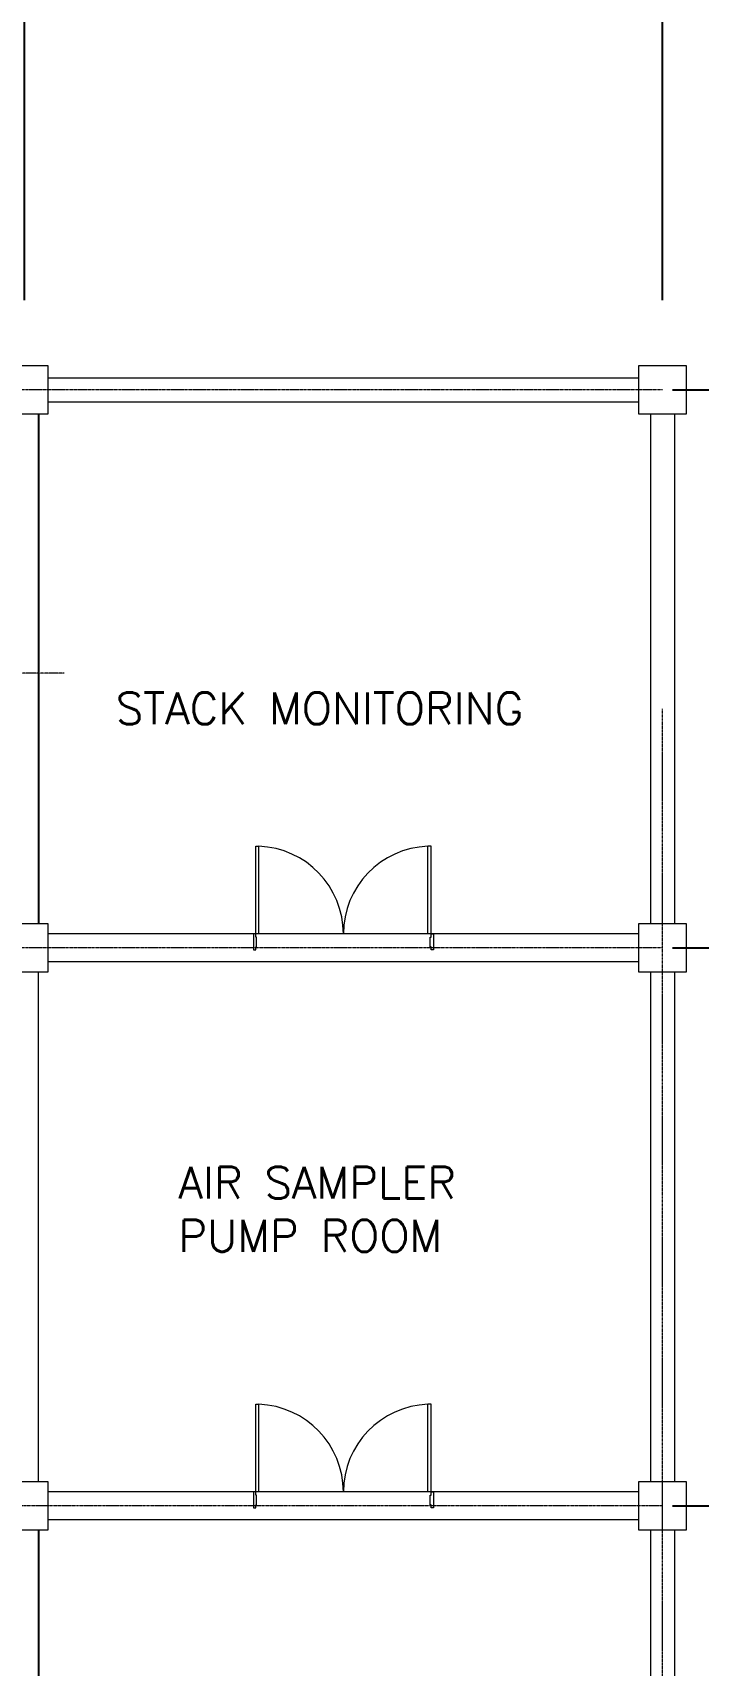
# Model space of a CAD drawing. Extents: x -59767 to 1106559, y -1290 to 1129522.
# Drawn here: x 146961 to 155307, y 601679 to 622160 of the extents above; entities that cross this region are included whole.
import ezdxf
from ezdxf.enums import TextEntityAlignment as Align

# ---------------------------------------------------------------- set-up
doc = ezdxf.new("R2010")
doc.units = 0
doc.linetypes.add('CENTER', pattern=[2, 1.25, -0.25, 0.25, -0.25])
doc.layers.get('Defpoints').update_dxf_attribs({"linetype": 'CONTINUOUS', "lineweight": 9})
doc.layers.add('1', color=2, linetype='CONTINUOUS')
for name, color, linetype, lineweight in [('CENTER', 1, 'CENTER', 9), ('COLUMN', 2, 'CONTINUOUS', 9), ('TEXT', 3, 'CONTINUOUS', 9), ('WALL', 7, 'CONTINUOUS', 9), ('WALL_200', 3, 'CONTINUOUS', 9), ('중간선', 5, 'CONTINUOUS', 9), ('중심선', 1, 'CENTER', 9), ('치수선', 6, 'CONTINUOUS', 9)]:
    doc.layers.add(name, color=color, linetype=linetype, lineweight=lineweight)
doc.styles.get("Standard").update_dxf_attribs({"font": 'romans.shx', "bigfont": 'whtgtxt.shx'})
doc.dimstyles.new('ISO-25', dxfattribs={"dimscale": 200, "dimtxt": 3, "dimasz": 2.5, "dimexe": 1.25, "dimexo": 0.625, "dimtad": 1, "dimdec": 0, "dimdsep": 46, "dimtxsty": 'Standard', "dimcen": 2.5, "dimadec": 0, "dimazin": 0, "dimtp": 0.1, "dimtm": 0.1, "dimtfac": 0.6, "dimtdec": 0, "dimtmove": 0, "dimatfit": 3, "dimfxl": 1, "dimtvp": 1, "dimtolj": 1, "dimarcsym": 0})

# ---------------------------------------------------------------- blocks, each defined once
blk = doc.blocks.new('column600')
at = {"layer": 'COLUMN', "linetype": 'Continuous'}
blk.add_lwpolyline([(-300, -300), (300, -300), (300, 300), (-300, 300)], close=True, dxfattribs=at)
blk = doc.blocks.new('*D171')
at = {"layer": 'Defpoints', "color": 0}
for p in [(154858, 603679), (168302, 603679), (154858, 596679)]:
    blk.add_point(p, dxfattribs=at)
at = {"layer": '치수선', "color": 0, "lineweight": -2}
for p, q in [((154983, 603679), (168552, 603679)), ((168302, 597179), (168302, 603179)), ((154983, 596679), (168552, 596679))]:
    blk.add_line(p, q, dxfattribs=at)
at = {"layer": '치수선', "color": 0}
for points in [[(168386, 603179), (168219, 603179), (168302, 603679)], [(168219, 597179), (168386, 597179), (168302, 596679)]]:
    blk.add_solid(points, dxfattribs=at)
at = {"layer": '치수선', "color": 0, "insert": (167877, 600179), "char_height": 600, "attachment_point": 5, "rotation": 90}
blk.add_mtext('\\A1;7000', dxfattribs=at)
blk = doc.blocks.new('*D172')
at = {"layer": 'Defpoints', "color": 0}
for p in [(154858, 617679), (154858, 610679), (168302, 610679)]:
    blk.add_point(p, dxfattribs=at)
at = {"layer": '치수선', "color": 0, "lineweight": -2}
for p, q in [((154983, 617679), (168552, 617679)), ((168302, 617179), (168302, 611179)), ((154983, 610679), (168552, 610679))]:
    blk.add_line(p, q, dxfattribs=at)
at = {"layer": '치수선', "color": 0}
for points in [[(168386, 617179), (168219, 617179), (168302, 617679)], [(168219, 611179), (168386, 611179), (168302, 610679)]]:
    blk.add_solid(points, dxfattribs=at)
at = {"layer": '치수선', "color": 0, "insert": (167877, 614179), "char_height": 600, "attachment_point": 5, "rotation": 90}
blk.add_mtext('\\A1;7000', dxfattribs=at)
blk = doc.blocks.new('*D176')
at = {"layer": 'Defpoints', "color": 0}
for p in [(154858, 610679), (168302, 610679), (154858, 603679)]:
    blk.add_point(p, dxfattribs=at)
at = {"layer": '치수선', "color": 0, "lineweight": -2}
for p, q in [((154983, 610679), (168552, 610679)), ((168302, 604179), (168302, 610179)), ((154983, 603679), (168552, 603679))]:
    blk.add_line(p, q, dxfattribs=at)
at = {"layer": '치수선', "color": 0}
for points in [[(168386, 610179), (168219, 610179), (168302, 610679)], [(168219, 604179), (168386, 604179), (168302, 603679)]]:
    blk.add_solid(points, dxfattribs=at)
at = {"layer": '치수선', "color": 0, "insert": (167877, 607179), "char_height": 600, "attachment_point": 5, "rotation": 90}
blk.add_mtext('\\A1;7000', dxfattribs=at)
blk = doc.blocks.new('*D132')
at = {"layer": 'Defpoints', "color": 0}
for p in [(146857, 624772), (146857, 618679), (154857, 618679)]:
    blk.add_point(p, dxfattribs=at)
at = {"layer": '치수선', "color": 0, "lineweight": -2}
for p, q in [((146857, 618804), (146857, 625022)), ((154857, 618804), (154857, 625022)), ((154357, 624772), (147357, 624772))]:
    blk.add_line(p, q, dxfattribs=at)
at = {"layer": '치수선', "color": 0}
for points in [[(147357, 624855), (147357, 624689), (146857, 624772)], [(154357, 624689), (154357, 624855), (154857, 624772)]]:
    blk.add_solid(points, dxfattribs=at)
at = {"layer": '치수선', "color": 0, "insert": (150857, 625197), "char_height": 600, "attachment_point": 5}
blk.add_mtext('\\A1;8000', dxfattribs=at)

msp = doc.modelspace()

# ---------------------------------------------------------------- linework, layer by layer
at = {"layer": '1', "linetype": 'Continuous'}
for p, q in [((147035.9, 617379.1), (147035.9, 610979.1)), ((147035.9, 603379.1), (147035.9, 596979.1))]:
    msp.add_line(p, q, dxfattribs=at)
at = {"layer": 'CENTER', "linetype": 'CENTER'}
msp.add_line((147356.6, 614125.6), (140709.7, 614125.6), dxfattribs=at)
at = {"layer": 'WALL', "color": 0}
for p, q in [((149756.8, 610854.1), (149756.8, 611954.1)), ((149756.8, 611954.1), (149796.8, 611954.1)), ((149796.8, 610854.1), (149796.8, 611954.1)), ((151916.8, 610854.1), (151916.8, 611954.1)), ((151956.8, 611954.1), (151916.8, 611954.1)), ((151956.8, 610854.1), (151956.8, 611954.1)), ((149728.8, 610834.1), (149728.8, 610674.1)), ((149796.8, 610854.1), (149756.8, 610854.1)), ((151956.8, 610854.1), (151916.8, 610854.1)), ((151984.8, 610834.1), (151984.8, 610674.1)), ((149756.8, 603854.1), (149756.8, 604954.1)), ((149756.8, 604954.1), (149796.8, 604954.1)), ((149796.8, 603854.1), (149796.8, 604954.1)), ((151916.8, 603854.1), (151916.8, 604954.1)), ((151956.8, 604954.1), (151916.8, 604954.1)), ((151956.8, 603854.1), (151956.8, 604954.1)), ((149728.8, 603834.1), (149728.8, 603674.1)), ((149796.8, 603854.1), (149756.8, 603854.1)), ((151956.8, 603854.1), (151916.8, 603854.1)), ((151984.8, 603834.1), (151984.8, 603674.1))]:
    msp.add_line(p, q, dxfattribs=at)
for points in [[(149728.8, 610854.1), (149728.8, 610654.1), (149756.8, 610654.1), (149756.8, 610694.1), (149768.8, 610694.1), (149768.8, 610814.1), (149756.8, 610814.1), (149756.8, 610854.1)], [(151984.8, 610854.1), (151984.8, 610654.1), (151956.8, 610654.1), (151956.8, 610694.1), (151944.8, 610694.1), (151944.8, 610814.1), (151956.8, 610814.1), (151956.8, 610854.1)], [(149728.8, 603854.1), (149728.8, 603654.1), (149756.8, 603654.1), (149756.8, 603694.1), (149768.8, 603694.1), (149768.8, 603814.1), (149756.8, 603814.1), (149756.8, 603854.1)], [(151984.8, 603854.1), (151984.8, 603654.1), (151956.8, 603654.1), (151956.8, 603694.1), (151944.8, 603694.1), (151944.8, 603814.1), (151956.8, 603814.1), (151956.8, 603854.1)]]:
    msp.add_lwpolyline(points, close=True, dxfattribs=at)
for centre, start, end in [((149756.8, 610854.1), 0, 87.91606), ((151956.8, 610854.1), 92.08394, 180), ((149756.8, 603854.1), 0, 87.91606), ((151956.8, 603854.1), 92.08394, 180)]:
    msp.add_arc(centre, 1100, start, end, dxfattribs=at)
at = {"layer": 'WALL_200', "ltscale": 0.5}
for p, q in [((147155.5, 617829.1), (154556.8, 617829.1)), ((147155.5, 617529.1), (154556.8, 617529.1)), ((154710.7, 610979.1, -1), (154710.5, 617379.1)), ((155007.4, 617379.1), (155007.4, 610979.1, -1)), ((154710.6, 603979.1), (154710.5, 610379.1)), ((155007.4, 610379.1), (155007.4, 603979.1, -1)), ((154710.7, 595979.1), (154710.6, 603379.1)), ((155007.4, 603379.1, -1), (155007.4, 595979.1))]:
    msp.add_line(p, q, dxfattribs=at)
at = {"layer": '중간선', "color": 2}
for p, q in [((154556.8, 610854.1), (147156.8, 610854.1)), ((148556.8, 610854.1), (147156.8, 610854.1)), ((147035.9, 603979.1), (147035.9, 610379.1)), ((154556.8, 610504.1), (147156.8, 610504.1)), ((148556.8, 610504.1), (147156.8, 610504.1)), ((154556.8, 603854.1), (147156.8, 603854.1)), ((154556.8, 603504.1), (147156.8, 603504.1))]:
    msp.add_line(p, q, dxfattribs=at)
at = {"layer": '중심선'}
for p, q in [((154858.2, 617679.1), (62208.2, 617679.1)), ((154858.2, 555029.1), (154858.2, 613679.1)), ((154858.2, 610679.1), (62208.2, 610679.1)), ((154859.6, 603679.1), (62209.6, 603679.1))]:
    msp.add_line(p, q, dxfattribs=at)

# ---------------------------------------------------------------- block references
at = {"layer": 'COLUMN', "linetype": 'Continuous'}
for p in [(146856.8, 617679.1), (154856.8, 617679.1), (146856.8, 610679.1), (154856.8, 610679.1), (146856.8, 603679.1), (154858.2, 603679.1)]:
    msp.add_blockref('column600', p, dxfattribs=at)

# ---------------------------------------------------------------- texts
at = {"layer": 'TEXT', "lineweight": 9}
msp.add_text('STACK MONITORING', height=400, dxfattribs=at).set_placement((148004.2, 613363.5), align=Align.BOTTOM_LEFT)
at = {"layer": 'TEXT', "lineweight": 9, "insert": (148788.2, 607933.2), "char_height": 400, "width": 5704.775, "attachment_point": 1}
msp.add_mtext('AIR SAMPLER\\PPUMP ROOM', dxfattribs=at)

# ---------------------------------------------------------------- dimensions: what is measured, and where the dimension line sits
at = {"layer": '치수선'}
dim = msp.add_linear_dim(base=(146856.8, 624771.9), p1=(154856.8, 618679.1), p2=(146856.8, 618679.1), dimstyle='ISO-25', dxfattribs=at)
dim.commit()
dim.dimension.update_dxf_attribs({"geometry": '*D132', "text_midpoint": (150856.8, 625196.9)})
for base, p1, p2, picture, middle in [((168302.4, 610679.1), (154858.2, 617679.1), (154858.2, 610679.1), '*D172', (167877.4, 614179.1)), ((168302.4, 610679.1), (154858.2, 603679.1), (154858.2, 610679.1), '*D176', (167877.4, 607179.1)), ((168302.4, 603679.1), (154858.2, 596679.1), (154858.2, 603679.1), '*D171', (167877.4, 600179.1))]:
    dim = msp.add_linear_dim(base=base, p1=p1, p2=p2, angle=90, dimstyle='ISO-25', dxfattribs=at)
    dim.commit()
    dim.dimension.update_dxf_attribs({"geometry": picture, "text_midpoint": middle})

doc.saveas('drawing.dxf')
